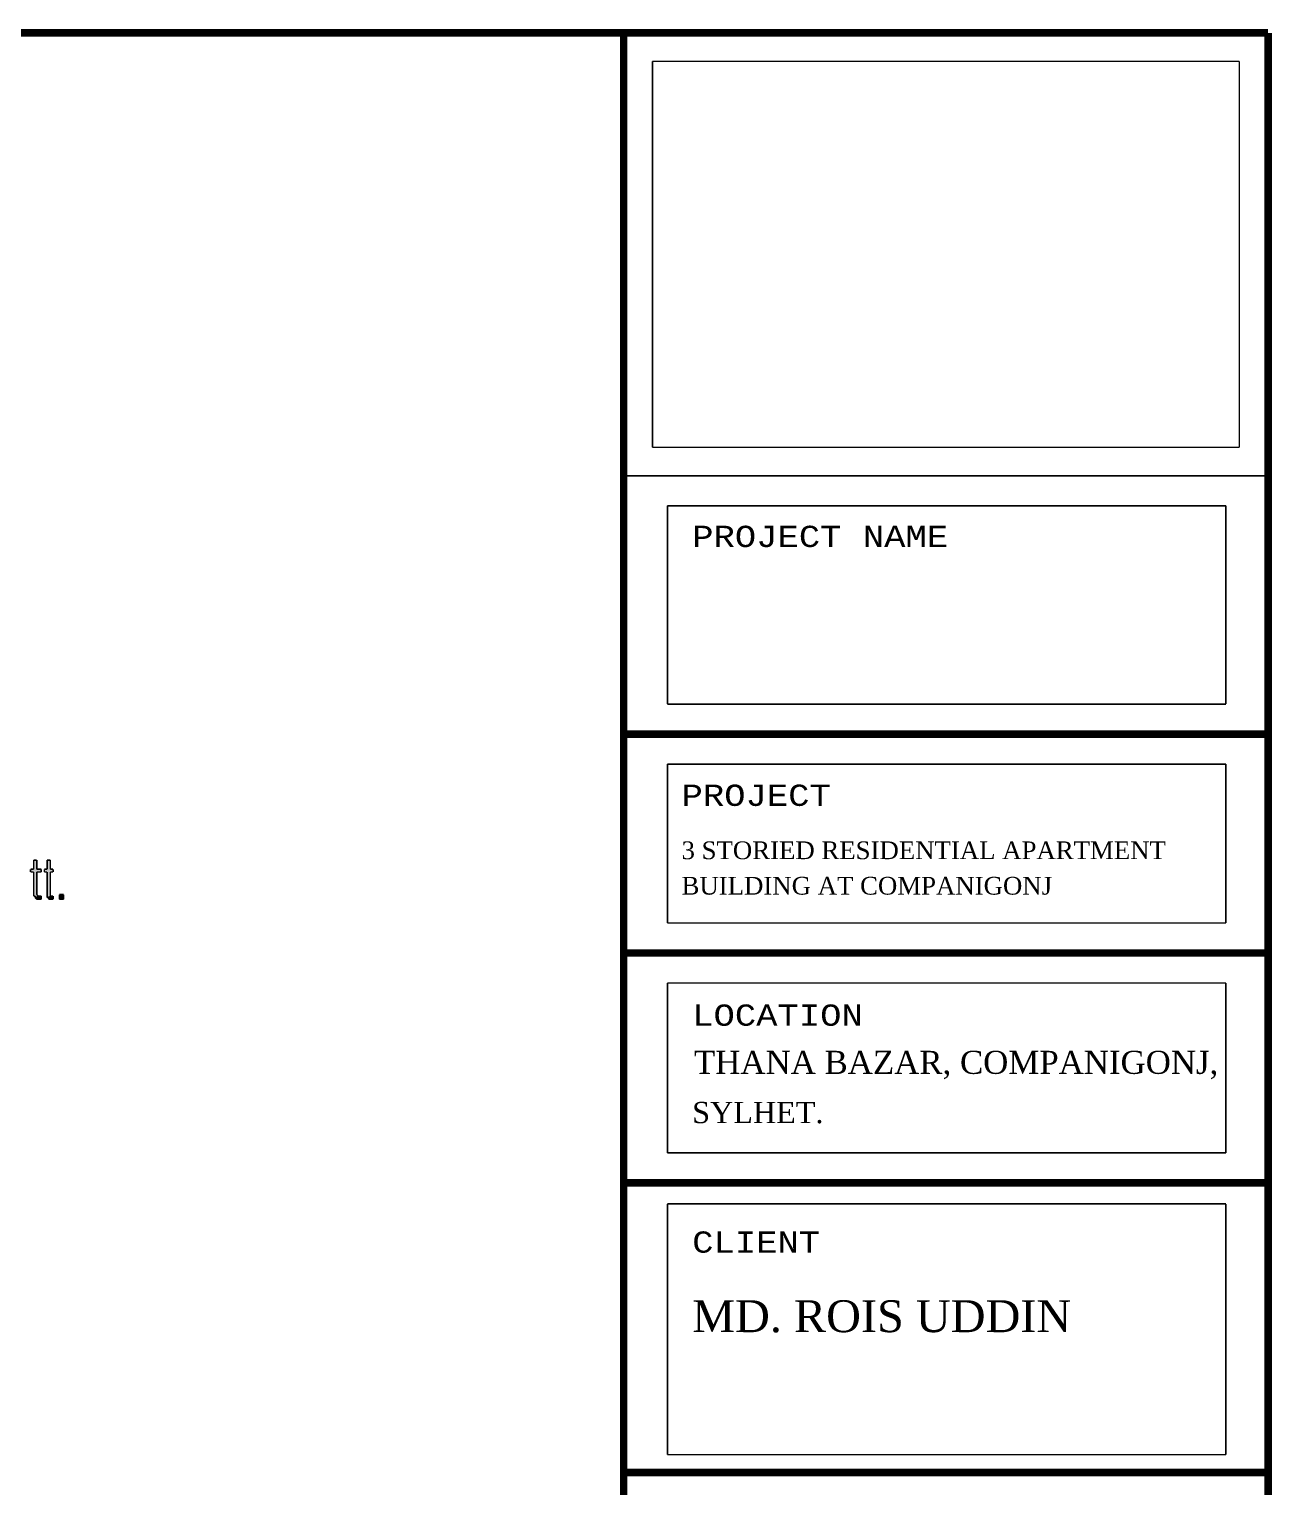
# Model space of a CAD drawing. Header units: millimetres. Extents: x 5 to 350, y 3 to 213.
# Drawn here: x 280.4 to 350.5, y 130.5 to 212.7 of the extents above; entities that cross this region are included whole.
import ezdxf

# ---------------------------------------------------------------- set-up
doc = ezdxf.new("R2010")
doc.units = ezdxf.units.MM
for name, color, linetype in [('H', 251, 'Continuous'), ('P', 255, 'Continuous'), ('T', 255, 'Continuous')]:
    doc.layers.add(name, color=color, linetype=linetype)
doc.styles.get("Standard").update_dxf_attribs({"font": 'arial.ttf'})

msp = doc.modelspace()

# ---------------------------------------------------------------- hatches: boundary and pattern name
at = {"layer": 'H', "linetype": 'Continuous'}
for points in [[(280.758, 163.742), (280.758, 163.83), (280.67, 163.83), (280.67, 165.188), (280.494, 165.188), (280.494, 165.347), (280.67, 165.347), (280.67, 165.858), (280.846, 165.858), (280.846, 165.347), (281.093, 165.347), (281.093, 165.188), (280.846, 165.188), (280.846, 163.918), (280.917, 163.83), (281.005, 163.83), (280.758, 163.742)], [(281.428, 163.742), (281.428, 165.188), (281.27, 165.188), (281.27, 165.347), (281.428, 165.347), (281.428, 165.858), (281.605, 165.858), (281.605, 165.347), (281.764, 165.347), (281.764, 165.188), (281.605, 165.188), (281.605, 163.83), (281.693, 163.83), (281.428, 163.742)], [(280.846, 163.654), (280.758, 163.742), (281.005, 163.83), (281.093, 163.83), (281.093, 163.654), (280.846, 163.654)], [(281.517, 163.654), (281.517, 163.742), (281.428, 163.742), (281.693, 163.83), (281.764, 163.83), (281.764, 163.654), (281.517, 163.654)], [(282.116, 163.654), (282.116, 163.918), (282.363, 163.918), (282.363, 163.654), (282.116, 163.654)]]:
    msp.add_hatch(color=256, dxfattribs=at).paths.add_polyline_path(points)

# ---------------------------------------------------------------- linework, layer by layer
at = {"layer": 'P'}
for points, const_width in [([(5.256, 212.513), (350.273, 212.513)], 0.423), ([(5.256, 212.513), (350.273, 212.513)], 0.423), ([(313.937, 3.14), (313.937, 212.513)], 0.423), ([(313.937, 212.513), (350.273, 212.513)], 0.423), ([(313.937, 3.14), (313.937, 212.513)], 0.423), ([(313.937, 212.513), (350.273, 212.513)], 0.423), ([(313.937, 187.537), (313.937, 212.513)], 0.085), ([(313.937, 212.513), (350.273, 212.513)], 0.085), ([(313.937, 187.537), (313.937, 212.513)], 0.085), ([(313.937, 212.513), (350.273, 212.513)], 0.085), ([(313.937, 187.537), (313.937, 212.513)], 0.085), ([(313.937, 212.513), (350.273, 212.513)], 0.085), ([(313.937, 187.537), (313.937, 212.513)], 0.085), ([(313.937, 212.513), (350.273, 212.513)], 0.085), ([(350.273, 212.513), (350.273, 3.14)], 0.423), ([(350.273, 212.513), (350.273, 3.14)], 0.423), ([(350.273, 212.513), (350.273, 3.14)], 0.423), ([(350.273, 212.513), (350.273, 3.14)], 0.423), ([(350.273, 212.513), (350.273, 187.537)], 0.085), ([(350.273, 212.513), (350.273, 187.537)], 0.085), ([(350.273, 212.513), (350.273, 187.537)], 0.085), ([(350.273, 212.513), (350.273, 187.537)], 0.085), ([(315.56, 189.142), (315.56, 210.908)], 0.085), ([(315.56, 210.908), (348.65, 210.908)], 0.085), ([(348.65, 210.908), (348.65, 189.142)], 0.085), ([(348.65, 189.142), (315.56, 189.142)], 0.085), ([(348.65, 189.142), (348.65, 189.142)], 0.085), ([(350.273, 187.537), (313.937, 187.537)], 0.085), ([(350.273, 187.537), (313.937, 187.537)], 0.085), ([(350.273, 187.537), (313.937, 187.537)], 0.085), ([(347.892, 187.537), (316.406, 187.537)], 0.085), ([(316.406, 174.66), (316.406, 185.843)], 0.085), ([(316.406, 174.66), (316.406, 185.843)], 0.085), ([(316.406, 185.843), (347.892, 185.843)], 0.085), ([(347.892, 185.843), (347.892, 174.66)], 0.085), ([(347.892, 185.843), (347.892, 174.66)], 0.085), ([(347.892, 185.843), (347.892, 185.843)], 0.085), ([(313.937, 3.14), (313.937, 185.085)], 0.085), ([(313.937, 3.14), (313.937, 185.085)], 0.085), ([(350.273, 185.085), (350.273, 3.14)], 0.085), ([(350.273, 185.085), (350.273, 3.14)], 0.085), ([(347.892, 174.66), (316.406, 174.66)], 0.085), ([(347.892, 174.66), (316.406, 174.66)], 0.085), ([(313.937, 172.967), (350.273, 172.967)], 0.423), ([(316.406, 162.313), (316.406, 171.274)], 0.085), ([(316.406, 162.313), (316.406, 171.274)], 0.085), ([(347.892, 171.274), (316.406, 171.274)], 0.085), ([(347.892, 171.274), (347.892, 162.313)], 0.085), ([(347.892, 171.274), (347.892, 162.313)], 0.085), ([(280.67, 165.347), (280.494, 165.347)], 0.085), ([(280.494, 165.347), (280.494, 165.188)], 0.085), ([(280.846, 165.858), (280.67, 165.858)], 0.085), ([(280.67, 165.858), (280.67, 165.347)], 0.085), ([(280.846, 165.347), (280.846, 165.858)], 0.085), ([(281.093, 165.347), (280.846, 165.347)], 0.085), ([(281.093, 165.188), (281.093, 165.347)], 0.085), ([(281.428, 165.347), (281.27, 165.347)], 0.085), ([(281.27, 165.347), (281.27, 165.188)], 0.085), ([(281.605, 165.858), (281.428, 165.858)], 0.085), ([(281.428, 165.858), (281.428, 165.347)], 0.085), ([(281.605, 165.347), (281.605, 165.858)], 0.085), ([(281.764, 165.347), (281.605, 165.347)], 0.085), ([(281.764, 165.188), (281.764, 165.347)], 0.085), ([(280.494, 165.188), (280.67, 165.188)], 0.085), ([(280.67, 165.188), (280.67, 164.077)], 0.085), ([(280.846, 164.077), (280.846, 165.188)], 0.085), ([(280.846, 165.188), (281.093, 165.188)], 0.085), ([(281.27, 165.188), (281.428, 165.188)], 0.085), ([(281.428, 165.188), (281.428, 164.077)], 0.085), ([(281.605, 164.077), (281.605, 165.188)], 0.085), ([(281.605, 165.188), (281.764, 165.188)], 0.085), ([(280.67, 164.077), (280.67, 164.006)], 0.085), ([(280.67, 164.006), (280.67, 163.918)], 0.085), ([(280.67, 163.918), (280.67, 163.83)], 0.085), ([(280.67, 163.83), (280.758, 163.83)], 0.085), ([(281.005, 163.83), (280.758, 163.742)], 0.085), ([(280.758, 163.83), (280.758, 163.742)], 0.085), ([(280.758, 163.742), (281.005, 163.83)], 0.085), ([(280.758, 163.742), (280.846, 163.654)], 0.085), ([(280.846, 164.006), (280.846, 164.077)], 0.085), ([(280.846, 163.918), (280.846, 164.006)], 0.085), ([(280.917, 163.83), (280.846, 163.918)], 0.085), ([(280.846, 163.654), (280.917, 163.654)], 0.085), ([(281.005, 163.83), (280.917, 163.83)], 0.085), ([(280.917, 163.654), (281.005, 163.654)], 0.085), ([(281.093, 163.83), (281.005, 163.83)], 0.085), ([(281.005, 163.654), (281.093, 163.654)], 0.085), ([(281.093, 163.654), (281.093, 163.83)], 0.085), ([(281.428, 164.077), (281.428, 164.006)], 0.085), ([(281.428, 164.006), (281.428, 163.918)], 0.085), ([(281.428, 163.918), (281.428, 163.83)], 0.085), ([(281.693, 163.83), (281.428, 163.742)], 0.085), ([(281.428, 163.83), (281.428, 163.742)], 0.085), ([(281.428, 163.742), (281.693, 163.83)], 0.085), ([(281.428, 163.742), (281.517, 163.742)], 0.085), ([(281.517, 163.742), (281.517, 163.654)], 0.085), ([(281.517, 163.654), (281.605, 163.654)], 0.085), ([(281.605, 164.006), (281.605, 164.077)], 0.085), ([(281.605, 163.918), (281.605, 164.006)], 0.085), ([(281.605, 163.83), (281.605, 163.918)], 0.085), ([(281.693, 163.83), (281.605, 163.83)], 0.085), ([(281.605, 163.654), (281.693, 163.654)], 0.085), ([(281.764, 163.83), (281.693, 163.83)], 0.085), ([(281.693, 163.654), (281.764, 163.654)], 0.085), ([(281.764, 163.654), (281.764, 163.83)], 0.085), ([(281.764, 163.654), (281.764, 163.654)], 0.085), ([(282.116, 163.654), (282.116, 163.918)], 0.085), ([(282.116, 163.918), (282.363, 163.918)], 0.085), ([(282.363, 163.654), (282.116, 163.654)], 0.085), ([(282.116, 163.654), (282.116, 163.654)], 0.085), ([(282.363, 163.918), (282.363, 163.654)], 0.085), ([(347.892, 162.313), (316.406, 162.313)], 0.085), ([(347.892, 162.313), (316.406, 162.313)], 0.085), ([(313.937, 160.62), (350.273, 160.62)], 0.423), ([(316.406, 149.348), (316.406, 158.926)], 0.085), ([(316.406, 158.926), (347.892, 158.926)], 0.085), ([(316.406, 149.348), (316.406, 158.926)], 0.085), ([(347.892, 158.926), (347.892, 149.348)], 0.085), ([(347.892, 158.926), (347.892, 149.348)], 0.085), ([(316.406, 149.348), (347.892, 149.348)], 0.085), ([(347.892, 149.348), (316.406, 149.348)], 0.085), ([(313.937, 147.655), (350.273, 147.655)], 0.423), ([(316.406, 132.327), (316.406, 146.473)], 0.085), ([(316.406, 132.327), (316.406, 146.473)], 0.085), ([(316.406, 146.473), (347.892, 146.473)], 0.085), ([(347.892, 146.473), (347.892, 132.327)], 0.085), ([(347.892, 146.473), (347.892, 132.327)], 0.085), ([(347.892, 132.327), (316.406, 132.327)], 0.085), ([(347.892, 132.327), (316.406, 132.327)], 0.085), ([(316.406, 132.327), (316.406, 132.327)], 0.085), ([(313.937, 131.322), (350.273, 131.322)], 0.423)]:
    msp.add_lwpolyline(points, dxfattribs=dict(at, const_width=const_width))

# ---------------------------------------------------------------- texts
at = {"layer": 'T', "attachment_point": 7}
for s, insert, char_height in [('{\\fCourier New|b0|i0|c0|p18;PROJECT NAME}', (317.8, 183.5), 1.2), ('{\\fCourier New|b0|i0|c0|p18;PROJECT}', (317.2, 168.9), 1.2), ('{\\fBook Antiqua|b0|i0|c0|p18;3 STORIED RESIDENTIAL APARTMENT}', (317.2, 165.9), 1), ('{\\fBook Antiqua|b0|i0|c0|p18;BUILDING AT COMPANIGONJ}', (317.2, 163.9), 1), ('{\\fCourier New|b0|i0|c0|p18;LOCATION}', (317.8, 156.5), 1.2), ('{\\fBook Antiqua|b0|i0|c0|p18;THANA BAZAR, COMPANIGONJ,}', (317.9, 153.5), 1.3), ('{\\fBook Antiqua|b0|i0|c0|p18;SYLHET.}', (317.8, 151), 1.2), ('{\\fCourier New|b0|i0|c0|p18;CLIENT}', (317.8, 143.7), 1.2), ('{\\fBook Antiqua|b0|i0|c0|p18;MD. ROIS UDDIN}', (317.8, 139.2), 1.8)]:
    msp.add_mtext(s, dxfattribs=dict(at, insert=insert, char_height=char_height))

doc.saveas('drawing.dxf')
